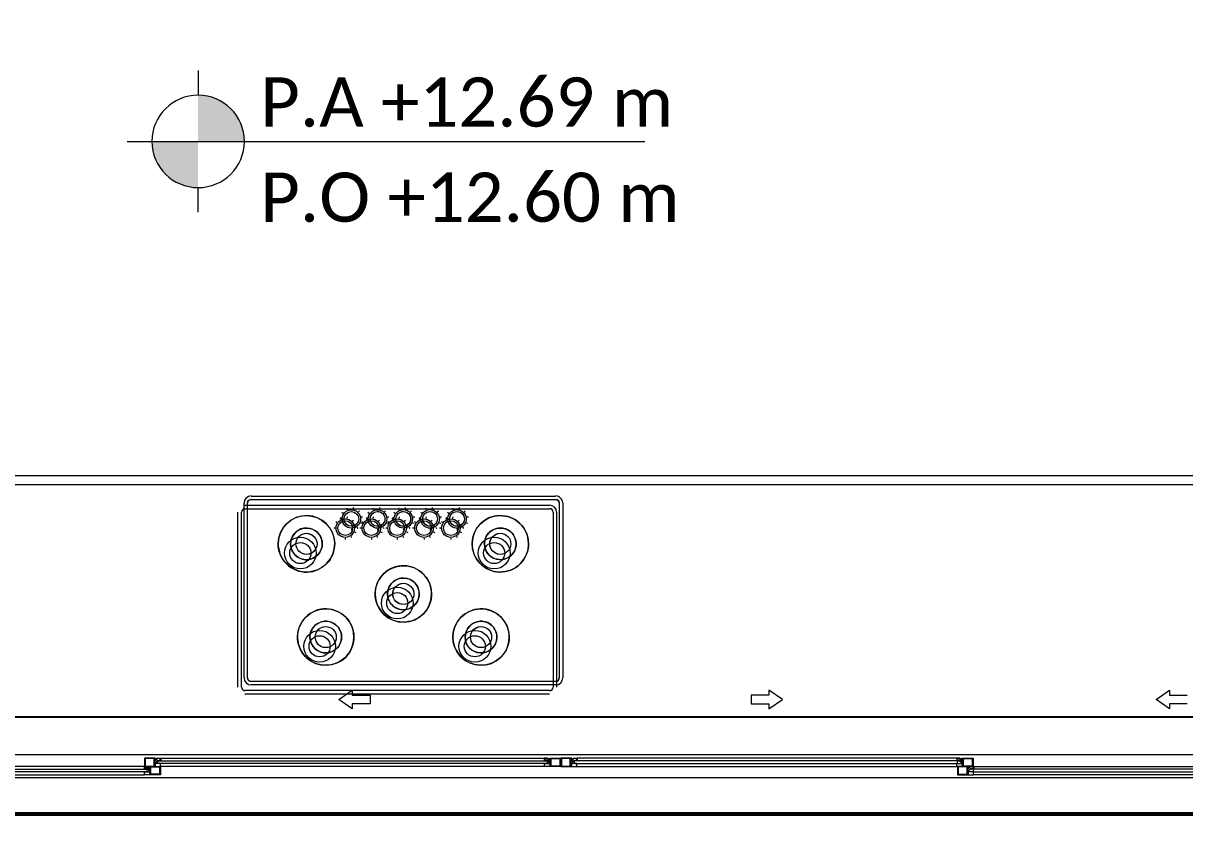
# Model space of a CAD drawing. Extents: x -14.2 to 52.3, y 3.7 to 90.9.
# Drawn here: x 24.349 to 27.176, y 7.078 to 9.012 of the extents above; entities that cross this region are included whole.
import ezdxf

# ---------------------------------------------------------------- set-up
doc = ezdxf.new("R2010")
doc.units = 0
doc.layers.add('limpo_PINI-PSG-PE-0102-LAZ-R00$0$0-8', color=7, linetype='Continuous', lineweight=5, true_color=0x999999)
doc.layers.add('limpo_PINI-PSG-PE-0102-LAZ-R00$0$ARQ_WC_COZ-1', color=7, linetype='Continuous', lineweight=5, true_color=0xcccccc)
for name, color, linetype, lineweight in [('limpo_PINI-PSG-PE-0102-LAZ-R00$0$A-DETL-GENF', 1, 'Continuous', 5), ('limpo_PINI-PSG-PE-0102-LAZ-R00$0$A-GLAZ', 151, 'Continuous', 5), ('limpo_PINI-PSG-PE-0102-LAZ-R00$0$ARQ_WC_COZ', 135, 'Continuous', 5), ('limpo_PINI-PSG-PE-0102-LAZ-R00$0$G-ANNO-DIMS', 1, 'Continuous', 5), ('limpo_PINI-PSG-PE-0102-LAZ-R00$0$LAYOUT_AMB_LAZ_dwg', 8, 'Continuous', 5)]:
    doc.layers.add(name, color=color, linetype=linetype, lineweight=lineweight)
for name, color, linetype in [('limpo_PINI-PSG-PE-0102-LAZ-R00$0$PA_EXTE_3', 3, 'Continuous'), ('limpo_PINI-PSG-PE-0102-LAZ-R00$0$XR_ARQT', 7, 'Continuous'), ('XR_ARQT', 7, 'Continuous')]:
    doc.layers.add(name, color=color, linetype=linetype)
doc.styles.add('limpo_PINI-PSG-PE-0102-LAZ-R00$0$Calibri_2', font='calibri.ttf', dxfattribs={"height": 0.22})

# ---------------------------------------------------------------- blocks, each defined once
blk = doc.blocks.new('limpo_PINI-PSG-PE-0102-LAZ-R00$0$LAZ GERAL - PNE_dwg_LAYOUT - LAZER - - -_dwg_DWG_HA_36-23877572-009 - PRE - PAV_ LAZER - GERAL-25011480-009 - PRE - PAV_ LAZER - GERAL')
at = {"layer": 'limpo_PINI-PSG-PE-0102-LAZ-R00$0$ARQ_WC_COZ-1'}
for p, q in [((-5.2588, 24.8069), (-5.2588, 22.719)), ((-4.0358, 24.831), (-5.2347, 24.831)), ((-4.0117, 22.719), (-4.0117, 24.8069)), ((-5.2347, 22.6949), (-4.0358, 22.6949))]:
    blk.add_line(p, q, dxfattribs=at)
for centre, major_axis, start_param, end_param in [((-5.2347, 24.8069), (0.0223, 0.0092), 1.178096, 2.748893), ((-4.0358, 24.8069), (-0.024, 0.0024), 3.24029, 4.811086), ((-5.2347, 22.719), (0.0223, 0.0092), 2.748892, 4.319689), ((-4.0358, 22.719), (0.0223, 0.0092), 4.319689, 5.890485)]:
    blk.add_ellipse(centre, major_axis=major_axis, ratio=1, start_param=start_param, end_param=end_param, dxfattribs=at)
blk = doc.blocks.new('limpo_PINI-PSG-PE-0102-LAZ-R00$0$LAZ GERAL - PNE_dwg_LAYOUT - LAZER - - -_dwg_DWG_HA_37-23877573-009 - PRE - PAV_ LAZER - GERAL-25011481-009 - PRE - PAV_ LAZER - GERAL')
at = {"layer": 'limpo_PINI-PSG-PE-0102-LAZ-R00$0$ARQ_WC_COZ-1'}
for major_axis, start_param, end_param in [((-0.0669, 0.0277), 3.534292, 6.675884), ((0.0587, 0.0423), 2.517069, 5.658662)]:
    blk.add_ellipse((-4.3158, 24.4273), major_axis=major_axis, ratio=1, start_param=start_param, end_param=end_param, dxfattribs=at)
blk = doc.blocks.new('limpo_PINI-PSG-PE-0102-LAZ-R00$0$LAZ GERAL - PNE_dwg_LAYOUT - LAZER - - -_dwg_DWG_HA_38-23877574-009 - PRE - PAV_ LAZER - GERAL-25011482-009 - PRE - PAV_ LAZER - GERAL')
at = {"layer": 'limpo_PINI-PSG-PE-0102-LAZ-R00$0$ARQ_WC_COZ-1'}
for major_axis, start_param, end_param in [((-0.072, 0.0071), 3.24029, 6.381882), ((0.0381, 0.0616), 2.12437, 5.265963)]:
    blk.add_ellipse((-4.9548, 24.295), major_axis=major_axis, ratio=1, start_param=start_param, end_param=end_param, dxfattribs=at)
blk = doc.blocks.new('limpo_PINI-PSG-PE-0102-LAZ-R00$0$LAZ GERAL - PNE_dwg_LAYOUT - LAZER - - -_dwg_DWG_HA_39-23877575-009 - PRE - PAV_ LAZER - GERAL-25011483-009 - PRE - PAV_ LAZER - GERAL')
at = {"layer": 'limpo_PINI-PSG-PE-0102-LAZ-R00$0$ARQ_WC_COZ-1'}
for major_axis, start_param, end_param in [((-0.0724, 0), 3.141593, 6.283185), ((-0.0342, 0.0638), 1.0794, 4.220992)]:
    blk.add_ellipse((-4.6588, 23.763), major_axis=major_axis, ratio=1, start_param=start_param, end_param=end_param, dxfattribs=at)
blk = doc.blocks.new('limpo_PINI-PSG-PE-0102-LAZ-R00$0$LAZ GERAL - PNE_dwg_LAYOUT - LAZER - - -_dwg_DWG_HA_40-23877576-009 - PRE - PAV_ LAZER - GERAL-25011484-009 - PRE - PAV_ LAZER - GERAL')
at = {"layer": 'limpo_PINI-PSG-PE-0102-LAZ-R00$0$ARQ_WC_COZ-1'}
for major_axis, start_param, end_param in [((-0.0724, 0), 3.141592, 6.283184), ((0.0705, 0.0166), 2.909769, 6.051361)]:
    blk.add_ellipse((-4.9548, 23.2309), major_axis=major_axis, ratio=1, start_param=start_param, end_param=end_param, dxfattribs=at)
blk = doc.blocks.new('limpo_PINI-PSG-PE-0102-LAZ-R00$0$LAZ GERAL - PNE_dwg_LAYOUT - LAZER - - -_dwg_DWG_HA_41-23877577-009 - PRE - PAV_ LAZER - GERAL-25011485-009 - PRE - PAV_ LAZER - GERAL')
at = {"layer": 'limpo_PINI-PSG-PE-0102-LAZ-R00$0$ARQ_WC_COZ-1'}
for major_axis, start_param, end_param in [((0.0277, 0.0669), 5.105087, 8.24668), ((-0.0705, 0.0166), 0.231824, 3.373416)]:
    blk.add_ellipse((-4.3158, 23.0986), major_axis=major_axis, ratio=1, start_param=start_param, end_param=end_param, dxfattribs=at)
blk = doc.blocks.new('limpo_PINI-PSG-PE-0102-LAZ-R00$0$LAZ GERAL - PNE_dwg_LAYOUT - LAZER - - -_dwg_DWG_HA_42-23877578-009 - PRE - PAV_ LAZER - GERAL-25011486-009 - PRE - PAV_ LAZER - GERAL')
at = {"layer": 'limpo_PINI-PSG-PE-0102-LAZ-R00$0$ARQ_WC_COZ-1'}
for major_axis, start_param, end_param in [((0.1385, 0.1351), 0.772922, 2.393614), ((-0.1351, 0.1385), 3.914517, 5.485314), ((0.0591, 0.0911), 0.531345, 3.672938), ((-0.0946, 0.0534), 2.039963, 5.181556), ((-0.0024, 0.1934), 1.583269, 3.154065), ((-0.0024, 0.1934), 3.154067, 4.674967)]:
    blk.add_ellipse((-4.3158, 24.4273), major_axis=major_axis, ratio=1, start_param=start_param, end_param=end_param, dxfattribs=at)
blk = doc.blocks.new('limpo_PINI-PSG-PE-0102-LAZ-R00$0$LAZ GERAL - PNE_dwg_LAYOUT - LAZER - - -_dwg_DWG_HA_43-23877579-009 - PRE - PAV_ LAZER - GERAL-25011487-009 - PRE - PAV_ LAZER - GERAL')
at = {"layer": 'limpo_PINI-PSG-PE-0102-LAZ-R00$0$ARQ_WC_COZ-1'}
for major_axis, start_param, end_param in [((0.121, 0.151), 0.650433, 2.271126), ((0.1658, 0.0996), 5.717135, 7.287931), ((0.1012, 0.0393), 1.155869, 4.297462), ((-0.0751, 0.0785), 2.333965, 5.475557), ((0.0212, 0.1923), 1.705759, 3.276555), ((-0.0934, 0.1694), 2.662669, 4.183569)]:
    blk.add_ellipse((-4.9548, 24.295), major_axis=major_axis, ratio=1, start_param=start_param, end_param=end_param, dxfattribs=at)
blk = doc.blocks.new('limpo_PINI-PSG-PE-0102-LAZ-R00$0$LAZ GERAL - PNE_dwg_LAYOUT - LAZER - - -_dwg_DWG_HA_44-23877580-009 - PRE - PAV_ LAZER - GERAL-25011488-009 - PRE - PAV_ LAZER - GERAL')
at = {"layer": 'limpo_PINI-PSG-PE-0102-LAZ-R00$0$ARQ_WC_COZ-1'}
blk.add_arc((-4.6588, 23.763), 0.1086, 267.45268, 87.45268, dxfattribs=at)
for major_axis, start_param, end_param in [((0.1658, 0.0996), 1.004747, 2.62544), ((0.1858, 0.0537), 5.97671, 7.547506), ((-0.0226, 0.1062), 6.029132, 9.170725), ((0.0212, 0.1923), 1.705759, 3.276556), ((-0.1151, 0.1555), 2.529543, 4.050444)]:
    blk.add_ellipse((-4.6588, 23.763), major_axis=major_axis, ratio=1, start_param=start_param, end_param=end_param, dxfattribs=at)
blk = doc.blocks.new('limpo_PINI-PSG-PE-0102-LAZ-R00$0$LAZ GERAL - PNE_dwg_LAYOUT - LAZER - - -_dwg_DWG_HA_45-23877581-009 - PRE - PAV_ LAZER - GERAL-25011489-009 - PRE - PAV_ LAZER - GERAL')
at = {"layer": 'limpo_PINI-PSG-PE-0102-LAZ-R00$0$ARQ_WC_COZ-1'}
blk.add_arc((-4.9548, 23.2309), 0.1935, 88.57052, 181.42934, dxfattribs=at)
for major_axis, start_param, end_param in [((-0.1351, 0.1385), 3.914516, 5.485313), ((0.0024, 0.1086), 6.260955, 9.402547), ((0.1012, 0.0393), 4.29746, 7.439053), ((-0.1796, 0.0718), 0.405171, 1.975968), ((0.1351, 0.1385), 3.939467, 5.460368)]:
    blk.add_ellipse((-4.9548, 23.2309), major_axis=major_axis, ratio=1, start_param=start_param, end_param=end_param, dxfattribs=at)
blk = doc.blocks.new('limpo_PINI-PSG-PE-0102-LAZ-R00$0$LAZ GERAL - PNE_dwg_LAYOUT - LAZER - - -_dwg_DWG_HA_46-23877582-009 - PRE - PAV_ LAZER - GERAL-25011490-009 - PRE - PAV_ LAZER - GERAL')
at = {"layer": 'limpo_PINI-PSG-PE-0102-LAZ-R00$0$ARQ_WC_COZ-1'}
for major_axis, start_param, end_param in [((-0.0589, 0.1843), 5.94896, 7.569653), ((-0.0212, 0.1923), 4.577425, 6.148221), ((-0.0994, 0.0438), 5.082859, 8.224451), ((0.0438, 0.0994), 3.512062, 6.653655), ((-0.1858, 0.0537), 0.306474, 1.877271), ((0.1778, 0.0763), 4.332163, 5.853064)]:
    blk.add_ellipse((-4.3158, 23.0986), major_axis=major_axis, ratio=1, start_param=start_param, end_param=end_param, dxfattribs=at)
blk = doc.blocks.new('limpo_PINI-PSG-PE-0102-LAZ-R00$0$LAZ GERAL - PNE_dwg_LAYOUT - LAZER - - -_dwg_DWG_HA_47-23877583-009 - PRE - PAV_ LAZER - GERAL-25011491-009 - PRE - PAV_ LAZER - GERAL')
at = {"layer": 'limpo_PINI-PSG-PE-0102-LAZ-R00$0$ARQ_WC_COZ-1'}
for major_axis, start_param, end_param in [((-0.0194, 0.0469), 4.319689, 7.461282), ((-0.0359, 0.0359), 0.7854, 3.926993)]:
    blk.add_ellipse((-4.1448, 23.9463), major_axis=major_axis, ratio=1, start_param=start_param, end_param=end_param, dxfattribs=at)
blk = doc.blocks.new('limpo_PINI-PSG-PE-0102-LAZ-R00$0$LAZ GERAL - PNE_dwg_LAYOUT - LAZER - - -_dwg_DWG_HA_48-23877584-009 - PRE - PAV_ LAZER - GERAL-25011492-009 - PRE - PAV_ LAZER - GERAL')
at = {"layer": 'limpo_PINI-PSG-PE-0102-LAZ-R00$0$ARQ_WC_COZ-1'}
for major_axis, start_param, end_param in [((-0.0359, 0.0359), 3.92699, 7.068583), ((0, 0.0508), 1.570795, 4.712387)]:
    blk.add_ellipse((-4.1448, 23.7622), major_axis=major_axis, ratio=1, start_param=start_param, end_param=end_param, dxfattribs=at)
blk = doc.blocks.new('limpo_PINI-PSG-PE-0102-LAZ-R00$0$LAZ GERAL - PNE_dwg_LAYOUT - LAZER - - -_dwg_DWG_HA_49-23877585-009 - PRE - PAV_ LAZER - GERAL-25011493-009 - PRE - PAV_ LAZER - GERAL')
at = {"layer": 'limpo_PINI-PSG-PE-0102-LAZ-R00$0$ARQ_WC_COZ-1'}
for major_axis, start_param, end_param in [((-0.0194, 0.0469), 4.319688, 7.461281), ((-0.0359, 0.0359), 0.785398, 3.92699)]:
    blk.add_ellipse((-4.1448, 23.5857), major_axis=major_axis, ratio=1, start_param=start_param, end_param=end_param, dxfattribs=at)
blk = doc.blocks.new('limpo_PINI-PSG-PE-0102-LAZ-R00$0$LAZ GERAL - PNE_dwg_LAYOUT - LAZER - - -_dwg_DWG_HA_50-23877586-009 - PRE - PAV_ LAZER - GERAL-25011494-009 - PRE - PAV_ LAZER - GERAL')
at = {"layer": 'limpo_PINI-PSG-PE-0102-LAZ-R00$0$ARQ_WC_COZ-1'}
for major_axis, start_param, end_param in [((0.0359, 0.0359), 5.497787, 8.639379), ((-0.0359, 0.0359), 0.785398, 3.92699)]:
    blk.add_ellipse((-4.1448, 23.4066), major_axis=major_axis, ratio=1, start_param=start_param, end_param=end_param, dxfattribs=at)
blk = doc.blocks.new('limpo_PINI-PSG-PE-0102-LAZ-R00$0$LAZ GERAL - PNE_dwg_LAYOUT - LAZER - - -_dwg_DWG_HA_51-23877587-009 - PRE - PAV_ LAZER - GERAL-25011495-009 - PRE - PAV_ LAZER - GERAL')
at = {"layer": 'limpo_PINI-PSG-PE-0102-LAZ-R00$0$ARQ_WC_COZ-1'}
for major_axis, start_param, end_param in [((0.0494, 0.0117), 6.05136, 9.192953), ((-0.0508, 0), 6.283184, 9.424777)]:
    blk.add_ellipse((-4.1448, 24.1305), major_axis=major_axis, ratio=1, start_param=start_param, end_param=end_param, dxfattribs=at)
blk = doc.blocks.new('limpo_PINI-PSG-PE-0102-LAZ-R00$0$LAZ GERAL - PNE_dwg-25011385-009 - PRE - PAV_ LAZER - GERAL')
at = {"layer": 'limpo_PINI-PSG-PE-0102-LAZ-R00$0$0-8'}
for p, q in [((1.1371, -16.919), (5.8643, -16.919)), ((3.2594, -17.4119), (3.2594, -16.9862)), ((3.268, -17.4119), (3.268, -16.9862)), ((3.2765, -16.9691), (4.0179, -16.9691)), ((3.2765, -16.9776), (4.0179, -16.9776)), ((4.0265, -16.9861), (4.0265, -17.4118)), ((4.0351, -16.9861), (4.0351, -17.4118)), ((3.5005, -17.0114), (3.4974, -17.0093)), ((3.5114, -17.0025), (3.51, -16.999)), ((3.5254, -17.0011), (3.5261, -16.9974)), ((3.5378, -17.0077), (3.5404, -17.0051)), ((3.5444, -17.0201), (3.5481, -17.0194)), ((3.5641, -17.0114), (3.561, -17.0093)), ((3.575, -17.0025), (3.5736, -16.999)), ((3.589, -17.0011), (3.5897, -16.9974)), ((3.6014, -17.0077), (3.604, -17.0051)), ((3.608, -17.0201), (3.6117, -17.0194)), ((3.6271, -17.0114), (3.624, -17.0093)), ((3.6379, -17.0025), (3.6365, -16.999)), ((3.6519, -17.0011), (3.6527, -16.9974)), ((3.6643, -17.0077), (3.667, -17.0051)), ((3.671, -17.0201), (3.6747, -17.0194)), ((3.6925, -17.0114), (3.6894, -17.0093)), ((3.7034, -17.0025), (3.7019, -16.999)), ((3.7174, -17.0011), (3.7181, -16.9974)), ((3.7298, -17.0077), (3.7324, -17.0051)), ((3.7364, -17.0201), (3.7401, -17.0194)), ((3.7579, -17.0114), (3.7548, -17.0093)), ((3.7688, -17.0025), (3.7673, -16.999)), ((3.7828, -17.0011), (3.7835, -16.9974)), ((3.7952, -17.0077), (3.7978, -17.0051)), ((3.8018, -17.0201), (3.8055, -17.0194)), ((3.4964, -17.0249), (3.4927, -17.0249)), ((3.5207, -17.0491), (3.5207, -17.0528)), ((3.5341, -17.045), (3.5362, -17.0481)), ((3.543, -17.0341), (3.5465, -17.0356)), ((3.56, -17.0249), (3.5563, -17.0249)), ((3.5843, -17.0491), (3.5843, -17.0528)), ((3.5977, -17.045), (3.5998, -17.0481)), ((3.6066, -17.0341), (3.6101, -17.0356)), ((3.623, -17.0248), (3.6192, -17.0248)), ((3.6472, -17.0491), (3.6472, -17.0528)), ((3.6607, -17.045), (3.6628, -17.0481)), ((3.6696, -17.0341), (3.6731, -17.0355)), ((3.6884, -17.0248), (3.6847, -17.0248)), ((3.7126, -17.0491), (3.7126, -17.0528)), ((3.7261, -17.045), (3.7282, -17.0481)), ((3.735, -17.0341), (3.7385, -17.0355)), ((3.7538, -17.0248), (3.7501, -17.0248)), ((3.778, -17.0491), (3.778, -17.0528)), ((3.7915, -17.045), (3.7936, -17.0481)), ((3.8004, -17.0341), (3.8039, -17.0355)), ((4.018, -17.4204), (3.2766, -17.4204)), ((4.018, -17.429), (3.2766, -17.429))]:
    blk.add_line(p, q, dxfattribs=at)
for centre, radius in [((3.5207, -17.0249), 0.018), ((3.7123, -17.0248), 0.018), ((3.8831, -17.0855), 0.0257)]:
    blk.add_circle(centre, radius, dxfattribs=at)
blk.add_arc((3.8362, -17.3125), 0.0687, 358.5759, 91.4348, dxfattribs=at)
for centre, major_axis, start_param, end_param in [((3.2765, -16.9862), (-0.0109, 0.0133), 5.596531, 7.167327), ((3.2765, -16.9862), (-0.00137, 0.00846), 6.122359, 7.693156), ((4.0179, -16.9861), (0.0121, 0.0121), 5.497832, 7.068629), ((4.0179, -16.9861), (0.00606, 0.00606), 5.497837, 7.068633), ((3.4113, -17.0856), (-0.0687, 0.0009), 4.699962, 6.270758), ((3.4113, -17.0856), (-0.0687, 0.0009), 3.179063, 4.699963), ((3.8831, -17.0855), (0.0589, 0.0354), 1.054691, 2.575592), ((3.8831, -17.0855), (0.0667, 0.0166), 6.063887, 7.634684), ((3.4113, -17.0856), (0.0279, 0.0267), 0.763219, 2.334015), ((3.4113, -17.0856), (0.0359, 0.014), 5.957221, 7.439102), ((3.8831, -17.0855), (0.0009, 0.0386), 0.066731, 1.548611), ((3.8831, -17.0855), (0.0103, 0.0371), 5.028665, 6.599462), ((3.4113, -17.0856), (0.0687, 0.0009), 3.104215, 4.724908), ((3.4113, -17.0856), (0.0053, 0.0382), 1.665031, 3.324743), ((3.4113, -17.0856), (-0.066, 0.0191), 1.877319, 3.448115), ((3.4113, -17.0856), (-0.0097, 0.0373), 2.932045, 4.502841), ((3.8831, -17.0855), (0.0009, 0.0687), 1.558373, 3.12917), ((3.8831, -17.0855), (0.0382, 0.0053), 2.958536, 4.529332), ((3.8831, -17.0855), (0.0149, 0.0671), 3.336042, 4.956734), ((3.8831, -17.0855), (0.014, 0.0359), 3.467653, 5.127365), ((3.6472, -17.2074), (-0.0119, 0.0677), 6.084937, 7.705629), ((3.6472, -17.2074), (0.0271, 0.0631), 5.092663, 6.66346), ((3.6472, -17.2074), (0.008, 0.0377), 0.165185, 1.824897), ((3.6472, -17.2074), (0.0359, 0.014), 5.868306, 7.439102), ((3.6472, -17.2074), (-0.0589, 0.0354), 0.566097, 2.136893), ((3.6472, -17.2074), (-0.0279, 0.0267), 0.807679, 2.378475), ((3.6472, -17.2074), (-0.0353, 0.0155), 2.030229, 3.512109), ((3.6472, -17.2074), (0.0671, 0.015), 4.518036, 6.038937), ((3.4583, -17.3125), (0.0687, 0.0009), 1.533418, 3.154111), ((3.4583, -17.3125), (-0.0655, 0.0207), 3.423164, 4.99396), ((3.8362, -17.3125), (0.0687, 0.0009), 1.583317, 3.154113), ((3.4583, -17.3125), (-0.0332, 0.0195), 5.199322, 6.859035), ((3.4583, -17.3125), (-0.014, 0.0359), 4.297508, 5.868305), ((3.8362, -17.3125), (-0.0359, 0.014), 5.127361, 6.698157), ((3.8362, -17.3125), (-0.0279, 0.0267), 3.860352, 5.520064), ((3.4583, -17.3125), (-0.0009, 0.0687), 1.583314, 3.15411), ((3.4583, -17.3125), (0.0379, 0.007), 3.002993, 4.573789), ((3.4583, -17.3125), (-0.014, 0.0359), 2.815623, 4.297503), ((3.4583, -17.3125), (-0.058, 0.0368), 2.161839, 3.68274), ((3.8362, -17.3125), (0.0009, 0.0687), 1.608271, 3.129171), ((3.8362, -17.3125), (0.0279, 0.0267), 2.422928, 3.904808), ((3.8362, -17.3125), (0.0009, 0.0386), 3.11942, 4.690216), ((3.8362, -17.3125), (0.0271, 0.0631), 3.521862, 5.092658), ((3.2766, -17.4119), (-0.0066, 0.0158), 1.178146, 2.748942), ((3.2766, -17.4119), (0.00857, 0), 3.141627, 4.712423), ((4.018, -17.4118), (0.0121, 0.0121), 3.927039, 5.497835), ((4.018, -17.4118), (0.00792, 0.00328), 4.319731, 5.890527)]:
    blk.add_ellipse(centre, major_axis=major_axis, ratio=1, start_param=start_param, end_param=end_param, dxfattribs=at)
for centre, major_axis in [((3.5207, -17.0249), (0, 0.0225)), ((3.5207, -17.0249), (0, 0.0225)), ((3.5843, -17.0249), (-0.0208, 0.0086)), ((3.5843, -17.0249), (-0.0208, 0.0086)), ((3.5843, -17.0249), (-0.0153, 0.0095)), ((3.6469, -17.0248), (-0.0159, 0.0159)), ((3.6469, -17.0248), (0.018, 0)), ((3.7123, -17.0248), (-0.0052, 0.0219)), ((3.7777, -17.0248), (-0.0106, 0.0199)), ((3.7777, -17.0248), (0, 0.018)), ((3.4113, -17.0856), (0.0257, 0)), ((3.6472, -17.2074), (0.0182, 0.0182)), ((3.4583, -17.3125), (0, 0.0257)), ((3.8362, -17.3125), (-0.0098, 0.0237))]:
    blk.add_ellipse(centre, major_axis=major_axis, ratio=1, dxfattribs=at)
at = {"extrusion": (0, 0, -1), "xscale": 0.3551016700819989, "yscale": 0.3551016700819989, "zscale": 0.3551016700819989, "rotation": 89.99471170818441}
for name in ['limpo_PINI-PSG-PE-0102-LAZ-R00$0$LAZ GERAL - PNE_dwg_LAYOUT - LAZER - - -_dwg_DWG_HA_36-23877572-009 - PRE - PAV_ LAZER - GERAL-25011480-009 - PRE - PAV_ LAZER - GERAL', 'limpo_PINI-PSG-PE-0102-LAZ-R00$0$LAZ GERAL - PNE_dwg_LAYOUT - LAZER - - -_dwg_DWG_HA_46-23877582-009 - PRE - PAV_ LAZER - GERAL-25011490-009 - PRE - PAV_ LAZER - GERAL', 'limpo_PINI-PSG-PE-0102-LAZ-R00$0$LAZ GERAL - PNE_dwg_LAYOUT - LAZER - - -_dwg_DWG_HA_50-23877586-009 - PRE - PAV_ LAZER - GERAL-25011494-009 - PRE - PAV_ LAZER - GERAL', 'limpo_PINI-PSG-PE-0102-LAZ-R00$0$LAZ GERAL - PNE_dwg_LAYOUT - LAZER - - -_dwg_DWG_HA_49-23877585-009 - PRE - PAV_ LAZER - GERAL-25011493-009 - PRE - PAV_ LAZER - GERAL', 'limpo_PINI-PSG-PE-0102-LAZ-R00$0$LAZ GERAL - PNE_dwg_LAYOUT - LAZER - - -_dwg_DWG_HA_48-23877584-009 - PRE - PAV_ LAZER - GERAL-25011492-009 - PRE - PAV_ LAZER - GERAL', 'limpo_PINI-PSG-PE-0102-LAZ-R00$0$LAZ GERAL - PNE_dwg_LAYOUT - LAZER - - -_dwg_DWG_HA_47-23877583-009 - PRE - PAV_ LAZER - GERAL-25011491-009 - PRE - PAV_ LAZER - GERAL', 'limpo_PINI-PSG-PE-0102-LAZ-R00$0$LAZ GERAL - PNE_dwg_LAYOUT - LAZER - - -_dwg_DWG_HA_51-23877587-009 - PRE - PAV_ LAZER - GERAL-25011495-009 - PRE - PAV_ LAZER - GERAL', 'limpo_PINI-PSG-PE-0102-LAZ-R00$0$LAZ GERAL - PNE_dwg_LAYOUT - LAZER - - -_dwg_DWG_HA_42-23877578-009 - PRE - PAV_ LAZER - GERAL-25011486-009 - PRE - PAV_ LAZER - GERAL', 'limpo_PINI-PSG-PE-0102-LAZ-R00$0$LAZ GERAL - PNE_dwg_LAYOUT - LAZER - - -_dwg_DWG_HA_41-23877577-009 - PRE - PAV_ LAZER - GERAL-25011485-009 - PRE - PAV_ LAZER - GERAL', 'limpo_PINI-PSG-PE-0102-LAZ-R00$0$LAZ GERAL - PNE_dwg_LAYOUT - LAZER - - -_dwg_DWG_HA_37-23877573-009 - PRE - PAV_ LAZER - GERAL-25011481-009 - PRE - PAV_ LAZER - GERAL', 'limpo_PINI-PSG-PE-0102-LAZ-R00$0$LAZ GERAL - PNE_dwg_LAYOUT - LAZER - - -_dwg_DWG_HA_44-23877580-009 - PRE - PAV_ LAZER - GERAL-25011488-009 - PRE - PAV_ LAZER - GERAL', 'limpo_PINI-PSG-PE-0102-LAZ-R00$0$LAZ GERAL - PNE_dwg_LAYOUT - LAZER - - -_dwg_DWG_HA_39-23877575-009 - PRE - PAV_ LAZER - GERAL-25011483-009 - PRE - PAV_ LAZER - GERAL', 'limpo_PINI-PSG-PE-0102-LAZ-R00$0$LAZ GERAL - PNE_dwg_LAYOUT - LAZER - - -_dwg_DWG_HA_45-23877581-009 - PRE - PAV_ LAZER - GERAL-25011489-009 - PRE - PAV_ LAZER - GERAL', 'limpo_PINI-PSG-PE-0102-LAZ-R00$0$LAZ GERAL - PNE_dwg_LAYOUT - LAZER - - -_dwg_DWG_HA_43-23877579-009 - PRE - PAV_ LAZER - GERAL-25011487-009 - PRE - PAV_ LAZER - GERAL', 'limpo_PINI-PSG-PE-0102-LAZ-R00$0$LAZ GERAL - PNE_dwg_LAYOUT - LAZER - - -_dwg_DWG_HA_40-23877576-009 - PRE - PAV_ LAZER - GERAL-25011484-009 - PRE - PAV_ LAZER - GERAL', 'limpo_PINI-PSG-PE-0102-LAZ-R00$0$LAZ GERAL - PNE_dwg_LAYOUT - LAZER - - -_dwg_DWG_HA_38-23877574-009 - PRE - PAV_ LAZER - GERAL-25011482-009 - PRE - PAV_ LAZER - GERAL']:
    blk.add_blockref(name, (4.7912, -15.5538), dxfattribs=at)
blk = doc.blocks.new('limpo_PINI-PSG-PE-0102-LAZ-R00$0$DAA_003_ALV_COR_4FO - 4_00 x 0_60m-4168055-5PPE_008_LAZER__P_A_0_09_')
at = {"layer": 'limpo_PINI-PSG-PE-0102-LAZ-R00$0$A-DETL-GENF'}
for p, q in [((-2015, 119), (2015, 119)), ((-1980.6, 29.1), (1980.6, 29.1)), ((-1950.4, 21.1), (-1003.9, 21.1)), ((-1003.9, 1), (-1950.4, 1)), ((-39.2, 1), (-964.6, 1)), ((39.2, 1), (974.2, 1)), ((1013.2, 1), (1949.4, 1)), ((1949.4, 21.1), (1014, 21.1)), ((-1980.6, -27.5), (1980.6, -27.5)), ((-964.1, -19.1), (-39.8, -19.1)), ((973.6, -19.1), (39.8, -19.1)), ((2015, -119), (-2015, -119)), ((-1482, -139.1), (-1449.2, -162)), ((-1482, -151.6), (-1482, -139.1)), ((-506.9, -139.1), (-539.7, -162)), ((-506.9, -151.6), (-506.9, -139.1)), ((507.3, -139.1), (540.1, -162)), ((507.3, -151.6), (507.3, -139.1)), ((-1525.2, -151.6), (-1482, -151.6)), ((-1449.2, -162), (-1482, -184.9)), ((-539.7, -162), (-506.9, -184.9)), ((-463.7, -151.6), (-506.9, -151.6)), ((-463.7, -172.4), (-463.7, -151.6)), ((464.1, -151.6), (507.3, -151.6)), ((464.1, -172.4), (464.1, -151.6)), ((540.1, -162), (507.3, -184.9)), ((-1482, -172.4), (-1525.2, -172.4)), ((-1482, -184.9), (-1482, -172.4)), ((-506.9, -172.4), (-463.7, -172.4)), ((-506.9, -184.9), (-506.9, -172.4)), ((507.3, -172.4), (464.1, -172.4)), ((507.3, -184.9), (507.3, -172.4))]:
    blk.add_line(p, q, dxfattribs=at)
at = {"layer": 'limpo_PINI-PSG-PE-0102-LAZ-R00$0$A-DETL-GENF', "lineweight": 15}
for p, q in [((-1003.9, 14.3), (-1950.4, 14.3)), ((-1950.4, 7.8), (-1003.9, 7.8)), ((-1005.4, 7.8), (-1004.4, 7.8)), ((-1005.4, 1), (-1005.4, 7.8)), ((-997.8, 1), (-1005.4, 1)), ((-965.7, 21.1), (-1004.9, 21.1)), ((-1004.9, 21.1), (-1004.9, 14.3)), ((-1004.9, 14.3), (-993.2, 14.3)), ((-1004.4, 7.8), (-1004.4, 7.3)), ((-1004.4, 7.3), (-998.4, 7.3)), ((-1004.4, 6.3), (-1004.4, 2)), ((-998.1, 6.3), (-1004.4, 6.3)), ((-1004.4, 2), (-998.1, 2)), ((-1003.9, 7.8), (-1003.9, 14.3)), ((-1003.9, -19.1), (-1003.9, 1)), ((-1003.9, 1), (-964.6, 1)), ((-1001.8, 0), (-980.3, 0)), ((-1001.8, -18.1), (-1001.8, 0)), ((-998.4, 7.3), (-993.2, 11.3)), ((-992.2, 10.8), (-998.1, 6.3)), ((-998.1, 2), (-993.4, 5.6)), ((-997.8, 1), (-992.6, 4.9)), ((-993.2, 14.3), (-993.2, 11.3)), ((-993.2, 3.9), (-992.7, 4.2)), ((-993.2, 3.9), (-993.2, 1)), ((-993.2, 1), (-965.7, 1)), ((-992.2, 3.5), (-992.7, 4.2)), ((-991.7, 3.7), (-992.6, 4.9)), ((-992.2, 20.1), (-990.2, 20.1)), ((-992.2, 10.8), (-992.2, 20.1)), ((-992.2, 2), (-992.2, 3.5)), ((-990.2, 2), (-992.2, 2)), ((-991.7, 5.3), (-990.9, 4.3)), ((-990.9, 4.3), (-991.7, 3.7)), ((-990.2, 20.1), (-990.2, 2)), ((-989.2, 20.1), (-989.2, 2)), ((-967.7, 20.1), (-989.2, 20.1)), ((-989.2, 2), (-967.7, 2)), ((-980.3, 0), (-980.3, -18.1)), ((-967.7, 2), (-967.7, 20.1)), ((-965.7, 1), (-965.7, 21.1)), ((-964.6, 1), (-964.6, -5.8)), ((0, 1), (-39.2, 1)), ((-39.2, 1), (-39.2, -5.8)), ((0, -19.1), (0, 1)), ((0, -19.1), (0, 1)), ((0, 1), (39.2, 1)), ((39.2, 1), (39.2, -5.8)), ((974.2, 1), (974.2, 21.1)), ((974.2, 21.1), (1013.4, 21.1)), ((1001.7, 1), (974.2, 1)), ((1013.4, 1), (974.2, 1)), ((974.2, 1), (974.2, -5.8)), ((976.2, 20.1), (997.7, 20.1)), ((976.2, 2), (976.2, 20.1)), ((997.7, 2), (976.2, 2)), ((989.9, 0), (989.9, -18.1)), ((1011.4, 0), (989.9, 0)), ((997.7, 20.1), (997.7, 2)), ((998.7, 20.1), (998.7, 2)), ((1000.7, 20.1), (998.7, 20.1)), ((998.7, 2), (1000.7, 2)), ((1000.2, 5.3), (999.5, 4.3)), ((999.5, 4.3), (1000.3, 3.7)), ((1000.3, 3.7), (1001.2, 4.9)), ((1000.7, 10.8), (1000.7, 20.1)), ((1000.7, 10.8), (1006.6, 6.3)), ((1000.7, 3.5), (1001.3, 4.2)), ((1000.7, 2), (1000.7, 3.5)), ((1006.3, 1), (1001.2, 4.9)), ((1001.7, 3.9), (1001.3, 4.2)), ((1001.7, 14.3), (1001.7, 11.3)), ((1013.4, 14.3), (1001.7, 14.3)), ((1007, 7.3), (1001.7, 11.3)), ((1001.7, 3.9), (1001.7, 1)), ((1006.6, 2), (1001.9, 5.6)), ((1006.3, 1), (1014, 1)), ((1006.6, 6.3), (1013, 6.3)), ((1013, 2), (1006.6, 2)), ((1007, 7.8), (1007, 14.3)), ((1007, 14.3), (1955.8, 14.3)), ((1955.8, 7.8), (1007, 7.8)), ((1013, 7.3), (1007, 7.3)), ((1011.4, -18.1), (1011.4, 0)), ((1013, 7.8), (1013, 7.3)), ((1014, 7.8), (1013, 7.8)), ((1013, 6.3), (1013, 2)), ((1013.4, 21.1), (1013.4, 14.3)), ((1013.4, -19.1), (1013.4, 1)), ((1014, 1), (1014, 7.8)), ((-976.3, -19.1), (-1003.9, -19.1)), ((-980.3, -18.1), (-1001.8, -18.1)), ((-979.3, 0), (-979.3, -18.1)), ((-977.3, 0), (-979.3, 0)), ((-979.3, -18.1), (-977.3, -18.1)), ((-977.8, -14.8), (-978.6, -15.8)), ((-978.6, -15.8), (-977.8, -16.4)), ((-977.8, -16.4), (-976.9, -15.2)), ((-977.3, -9.3), (-977.3, 0)), ((-977.3, -9.3), (-971.4, -13.8)), ((-977.3, -16.6), (-976.8, -15.9)), ((-977.3, -18.1), (-977.3, -16.6)), ((-971.7, -19.1), (-976.9, -15.2)), ((-976.3, -16.2), (-976.8, -15.9)), ((-976.3, -5.8), (-976.3, -8.8)), ((-964.6, -5.8), (-976.3, -5.8)), ((-971.1, -12.8), (-976.3, -8.8)), ((-976.3, -16.2), (-976.3, -19.1)), ((-971.4, -18.1), (-976.1, -14.5)), ((-971.7, -19.1), (-964.1, -19.1)), ((-971.4, -13.8), (-965.1, -13.8)), ((-965.1, -18.1), (-971.4, -18.1)), ((-965.1, -12.8), (-971.1, -12.8)), ((-965.7, -5.8), (-965.7, -12.3)), ((-32.8, -5.8), (-965.7, -5.8)), ((-965.7, -5.8), (-965.7, -12.3)), ((-965.7, -12.3), (-32.8, -12.3)), ((-965.1, -12.3), (-965.1, -12.8)), ((-964.1, -12.3), (-965.1, -12.3)), ((-965.1, -13.8), (-965.1, -18.1)), ((-964.1, -19.1), (-964.1, -12.3)), ((-39.8, -12.3), (-38.8, -12.3)), ((-39.8, -19.1), (-39.8, -12.3)), ((-32.1, -19.1), (-39.8, -19.1)), ((-39.2, -5.8), (-27.5, -5.8)), ((-38.8, -12.3), (-38.8, -12.8)), ((-38.8, -12.8), (-32.8, -12.8)), ((-38.8, -13.8), (-38.8, -18.1)), ((-32.4, -13.8), (-38.8, -13.8)), ((-38.8, -18.1), (-32.4, -18.1)), ((-32.8, -12.3), (-32.8, -5.8)), ((-32.8, -12.8), (-27.5, -8.8)), ((-26.5, -9.3), (-32.4, -13.8)), ((-32.4, -18.1), (-27.7, -14.5)), ((-32.1, -19.1), (-27, -15.2)), ((-27.5, -5.8), (-27.5, -8.8)), ((-27.5, -16.2), (-27.1, -15.9)), ((-27.5, -16.2), (-27.5, -19.1)), ((-27.5, -19.1), (0, -19.1)), ((-26.5, -16.6), (-27.1, -15.9)), ((-26.1, -16.4), (-27, -15.2)), ((-26.5, 0), (-24.5, 0)), ((-26.5, -9.3), (-26.5, 0)), ((-26.5, -18.1), (-26.5, -16.6)), ((-24.5, -18.1), (-26.5, -18.1)), ((-25.3, -15.8), (-26.1, -16.4)), ((-26, -14.8), (-25.3, -15.8)), ((-24.5, 0), (-24.5, -18.1)), ((-23.5, 0), (-23.5, -18.1)), ((-2, 0), (-23.5, 0)), ((-23.5, -18.1), (-2, -18.1)), ((-2, -18.1), (-2, 0)), ((27.5, -19.1), (0, -19.1)), ((2, 0), (23.5, 0)), ((2, -18.1), (2, 0)), ((23.5, -18.1), (2, -18.1)), ((23.5, 0), (23.5, -18.1)), ((24.5, 0), (24.5, -18.1)), ((26.5, 0), (24.5, 0)), ((24.5, -18.1), (26.5, -18.1)), ((26, -14.8), (25.3, -15.8)), ((25.3, -15.8), (26.1, -16.4)), ((26.1, -16.4), (27, -15.2)), ((26.5, -9.3), (26.5, 0)), ((26.5, -9.3), (32.4, -13.8)), ((26.5, -16.6), (27.1, -15.9)), ((26.5, -18.1), (26.5, -16.6)), ((32.1, -19.1), (27, -15.2)), ((27.5, -16.2), (27.1, -15.9)), ((27.5, -5.8), (27.5, -8.8)), ((39.2, -5.8), (27.5, -5.8)), ((32.8, -12.8), (27.5, -8.8)), ((27.5, -16.2), (27.5, -19.1)), ((32.4, -18.1), (27.7, -14.5)), ((32.1, -19.1), (39.8, -19.1)), ((32.4, -13.8), (38.8, -13.8)), ((38.8, -18.1), (32.4, -18.1)), ((32.8, -12.3), (32.8, -5.8)), ((32.8, -5.8), (980.6, -5.8)), ((980.6, -12.3), (32.8, -12.3)), ((38.8, -12.8), (32.8, -12.8)), ((38.8, -12.3), (38.8, -12.8)), ((39.8, -12.3), (38.8, -12.3)), ((38.8, -13.8), (38.8, -18.1)), ((39.8, -19.1), (39.8, -12.3)), ((973.6, -12.3), (974.6, -12.3)), ((973.6, -19.1), (973.6, -12.3)), ((981.3, -19.1), (973.6, -19.1)), ((974.2, -5.8), (985.9, -5.8)), ((974.6, -12.3), (974.6, -12.8)), ((974.6, -12.8), (980.6, -12.8)), ((974.6, -13.8), (974.6, -18.1)), ((981, -13.8), (974.6, -13.8)), ((974.6, -18.1), (981, -18.1)), ((980.6, -5.8), (980.6, -12.3)), ((980.6, -12.8), (985.9, -8.8)), ((986.9, -9.3), (981, -13.8)), ((981, -18.1), (985.7, -14.5)), ((981.3, -19.1), (986.4, -15.2)), ((985.9, -5.8), (985.9, -8.8)), ((985.9, -16.2), (986.3, -15.9)), ((985.9, -16.2), (985.9, -19.1)), ((985.9, -19.1), (1013.4, -19.1)), ((986.9, -16.6), (986.3, -15.9)), ((987.3, -16.4), (986.4, -15.2)), ((986.9, 0), (988.9, 0)), ((986.9, -9.3), (986.9, 0)), ((986.9, -18.1), (986.9, -16.6)), ((988.9, -18.1), (986.9, -18.1)), ((988.1, -15.8), (987.3, -16.4)), ((987.4, -14.8), (988.1, -15.8)), ((988.9, 0), (988.9, -18.1)), ((989.9, -18.1), (1011.4, -18.1))]:
    blk.add_line(p, q, dxfattribs=at)
for centre, start, end in [((-992.6, 4.6), 36.8792, 126.8924), ((1001.2, 4.6), 53.1076, 143.1208), ((-976.9, -15.5), 53.1076, 143.1208), ((-27, -15.5), 36.8792, 126.8924), ((27, -15.5), 53.1076, 143.1208), ((986.4, -15.5), 36.8792, 126.8924)]:
    blk.add_arc(centre, 1.24, start, end, dxfattribs=at)
at = {"layer": 'limpo_PINI-PSG-PE-0102-LAZ-R00$0$A-GLAZ'}
for p, q in [((2020, 120), (-2020, 120)), ((-2020, -120), (2020, -120))]:
    blk.add_line(p, q, dxfattribs=at)
blk = doc.blocks.new('limpo_PINI-PSG-PE-0102-LAZ-R00$0$LAYOUT_AMB_LAZ_dwg-2867451-5PPE_008_LAZER__P_A_0_09_')
at = {"color": 9, "lineweight": 5}
for p, q in [((33404.5, 1616.7), (33404.5, 2042.4)), ((33421.6, 2059.5), (34163, 2059.5)), ((33421.6, 2051), (34163, 2051)), ((34171.5, 2042.5), (34171.5, 1616.7)), ((34180.1, 2042.5), (34180.1, 1616.7)), ((33645.6, 2017.2), (33642.5, 2019.3)), ((33656.4, 2026.1), (33655, 2029.6)), ((33670.4, 2027.5), (33671.2, 2031.2)), ((33682.8, 2020.9), (33685.5, 2023.5)), ((33689.5, 2008.4), (33693.1, 2009.2)), ((33709.2, 2017.2), (33706.1, 2019.3)), ((33720, 2026.1), (33718.6, 2029.6)), ((33734, 2027.5), (33734.8, 2031.2)), ((33746.4, 2020.9), (33749.1, 2023.5)), ((33753.1, 2008.5), (33756.7, 2009.2)), ((33772.1, 2017.2), (33769, 2019.3)), ((33783, 2026.1), (33781.6, 2029.6)), ((33797, 2027.5), (33797.7, 2031.2)), ((33809.4, 2020.9), (33812, 2023.5)), ((33816, 2008.5), (33819.7, 2009.2)), ((33837.5, 2017.2), (33834.4, 2019.3)), ((33848.4, 2026.1), (33847, 2029.6)), ((33862.4, 2027.5), (33863.1, 2031.2)), ((33874.8, 2020.9), (33877.5, 2023.5)), ((33881.4, 2008.5), (33885.1, 2009.2)), ((33902.9, 2017.2), (33899.8, 2019.3)), ((33913.8, 2026.1), (33912.4, 2029.6)), ((33927.8, 2027.5), (33928.5, 2031.2)), ((33940.2, 2020.9), (33942.9, 2023.5)), ((33946.8, 2008.5), (33950.5, 2009.2)), ((33641.5, 2003.7), (33637.7, 2003.7)), ((33665.7, 1979.5), (33665.7, 1975.7)), ((33679.2, 1983.6), (33681.3, 1980.5)), ((33688.1, 1994.5), (33691.6, 1993)), ((33705.1, 2003.7), (33701.3, 2003.7)), ((33729.3, 1979.5), (33729.3, 1975.8)), ((33742.8, 1983.6), (33744.9, 1980.5)), ((33751.7, 1994.5), (33755.2, 1993)), ((33768, 2003.7), (33764.3, 2003.7)), ((33792.3, 1979.5), (33792.3, 1975.8)), ((33805.7, 1983.6), (33807.8, 1980.5)), ((33814.7, 1994.5), (33818.1, 1993)), ((33833.5, 2003.7), (33829.7, 2003.7)), ((33857.7, 1979.5), (33857.7, 1975.8)), ((33871.1, 1983.6), (33873.2, 1980.5)), ((33880.1, 1994.5), (33883.5, 1993)), ((33898.9, 2003.7), (33895.1, 2003.7)), ((33923.1, 1979.5), (33923.1, 1975.8)), ((33936.5, 1983.6), (33938.6, 1980.5)), ((33945.5, 1994.5), (33948.9, 1993)), ((34163, 1608.2), (33421.6, 1608.2)), ((34163, 1599.6), (33421.6, 1599.6))]:
    blk.add_line(p, q, dxfattribs=at)
for centre, radius in [((33665.7, 2003.7), 22.5), ((33729.3, 2003.7), 22.5), ((33792, 2003.7), 22.5), ((33857.4, 2003.7), 22.5), ((33922.8, 2003.7), 22.5), ((33556.4, 1943), 25.7), ((34028.2, 1943), 25.7), ((33792.3, 1821.2), 25.7), ((33603.4, 1716.1), 25.7), ((33981.2, 1716.1), 25.7)]:
    blk.add_circle(centre, radius, dxfattribs=at)
for centre, radius, start, end in [((33421.6, 2042.4), 8.57, 90.0054, 180.0054), ((34163, 2042.5), 17.1, 0.0054, 90.0054), ((33421.6, 1616.7), 8.57, 180.0054, 270.0054), ((34163, 1616.7), 8.57, 270.0054, 0.0054)]:
    blk.add_arc(centre, radius, start, end, dxfattribs=at)
at = {"layer": 'limpo_PINI-PSG-PE-0102-LAZ-R00$0$ARQ_WC_COZ', "color": 9}
for p, q in [((31282.2, 2109.6), (36009.3, 2109.6)), ((33413, 1616.7), (33413, 2042.4)), ((33421.6, 2051), (34163, 2051)), ((34171.5, 2042.5), (34171.5, 1616.7)), ((34163, 1608.2), (33421.6, 1608.2))]:
    blk.add_line(p, q, dxfattribs=at)
for centre, radius in [((33665.7, 2003.7), 18), ((33729.3, 2003.7), 18), ((33792, 2003.7), 18), ((33857.4, 2003.7), 18), ((33922.8, 2003.7), 18), ((33556.4, 1943), 38.6), ((34028.2, 1943), 38.6), ((33792.3, 1821.2), 38.6), ((33603.4, 1716.1), 38.6), ((33981.2, 1716.1), 38.6)]:
    blk.add_circle(centre, radius, dxfattribs=at)
for centre, start, end in [((33421.6, 2042.4), 90.0054, 180.0054), ((34163, 2042.5), 0.0054, 90.0054), ((33421.6, 1616.7), 180.0054, 270.0054), ((34163, 1616.7), 270.0054, 0.0054)]:
    blk.add_arc(centre, 8.57, start, end, dxfattribs=at)
blk = doc.blocks.new('limpo_PINI-PSG-PE-0102-LAZ-R00$0$Elevações de ponto - M_Cota de elevação - Alvo preenchido-23738-5PPE_008_LAZER__P_A_0_09_')
at = {"layer": 'limpo_PINI-PSG-PE-0102-LAZ-R00$0$G-ANNO-DIMS'}
h = blk.add_hatch(color=256, dxfattribs=at)
edge = h.paths.add_edge_path()
edge.add_line((0, 0), (-1.5, 0))
edge.add_arc((0, 0), 1.5, 90, 180, ccw=False)
edge.add_line((0, 1.5), (0, 0))
h = blk.add_hatch(color=256, dxfattribs=at)
edge = h.paths.add_edge_path()
edge.add_line((0, 0), (1.5, 0))
edge.add_arc((0, 0), 1.5, 270, 360, ccw=False)
edge.add_line((0, -1.5), (0, 0))
for p, q in [((0, 2.3), (0, 1.5)), ((-2.3, 0), (14.5, 0)), ((0, -2.3), (0, -1.5))]:
    blk.add_line(p, q, dxfattribs=at)
blk.add_circle((0, 0), 1.5, dxfattribs=at)
blk = doc.blocks.new('limpo_PINI-PSG-PE-0102-LAZ-R00$0$A$C745163c0')
at = {"layer": 'limpo_PINI-PSG-PE-0102-LAZ-R00$0$A-GLAZ', "rotation": 180}
blk.add_blockref('limpo_PINI-PSG-PE-0102-LAZ-R00$0$DAA_003_ALV_COR_4FO - 4_00 x 0_60m-4168055-5PPE_008_LAZER__P_A_0_09_', (11575, -14405), dxfattribs=at)
at = {"layer": 'limpo_PINI-PSG-PE-0102-LAZ-R00$0$G-ANNO-DIMS', "extrusion": (0, 0, -1), "xscale": 74.99999999999996, "yscale": 74.99999999999996, "zscale": 74.99999999999996, "rotation": 180}
blk.add_blockref('limpo_PINI-PSG-PE-0102-LAZ-R00$0$Elevações de ponto - M_Cota de elevação - Alvo preenchido-23738-5PPE_008_LAZER__P_A_0_09_', (-10692.5, -12884.4), dxfattribs=at)
at = {"layer": 'limpo_PINI-PSG-PE-0102-LAZ-R00$0$LAYOUT_AMB_LAZ_dwg', "color": 9}
blk.add_blockref('limpo_PINI-PSG-PE-0102-LAZ-R00$0$LAYOUT_AMB_LAZ_dwg-2867451-5PPE_008_LAZER__P_A_0_09_', (-22615.1, -15829.6), dxfattribs=at)
at = {"layer": 'limpo_PINI-PSG-PE-0102-LAZ-R00$0$G-ANNO-DIMS', "insert": (10843.5, -12728.6), "char_height": 120, "width": 1240.975, "attachment_point": 1, "line_spacing_factor": 1.158048, "style": 'limpo_PINI-PSG-PE-0102-LAZ-R00$0$Calibri_2'}
blk.add_mtext('P.A +12.69 m\\PP.O +12.60 m', dxfattribs=at)
blk = doc.blocks.new('limpo_PINI-PSG-PE-0102-LAZ-R00')
at = {"layer": 'limpo_PINI-PSG-PE-0102-LAZ-R00$0$XR_ARQT', "xscale": 0.001000000000038553, "yscale": 0.001000000000038553, "zscale": 0.001000000000038553}
blk.add_blockref('limpo_PINI-PSG-PE-0102-LAZ-R00$0$A$C745163c0', (14.124, 21.592), dxfattribs=at)
at = {"layer": 'limpo_PINI-PSG-PE-0102-LAZ-R00$0$PA_EXTE_3'}
blk.add_lwpolyline([(42.6713, 6.9908), (47.5777, 40.9584), (47.6691, 41.6297, 0.389373), (46.988, 42.5886), (44.4259, 24.8518), (44.2284, 24.8841), (42.3783, 14.1273), (42.5265, 14.1233), (41.6816, 8.274, -0.372795), (40.1376, 6.937), (32.6429, 7.072), (16.4228, 7.072), (16.4228, 5.9623), (41.4808, 5.9623, 0.373473)], format="xyb", close=True, dxfattribs=at)
at = {"layer": 'limpo_PINI-PSG-PE-0102-LAZ-R00$0$XR_ARQT'}
blk.add_blockref('limpo_PINI-PSG-PE-0102-LAZ-R00$0$LAZ GERAL - PNE_dwg-25011385-009 - PRE - PAV_ LAZER - GERAL', (21.6689, 24.8134), dxfattribs=at)

msp = doc.modelspace()

# ---------------------------------------------------------------- block references
at = {"layer": 'XR_ARQT'}
msp.add_blockref('limpo_PINI-PSG-PE-0102-LAZ-R00', (-0.0418, 0.017), dxfattribs=at)

doc.saveas('drawing.dxf')
